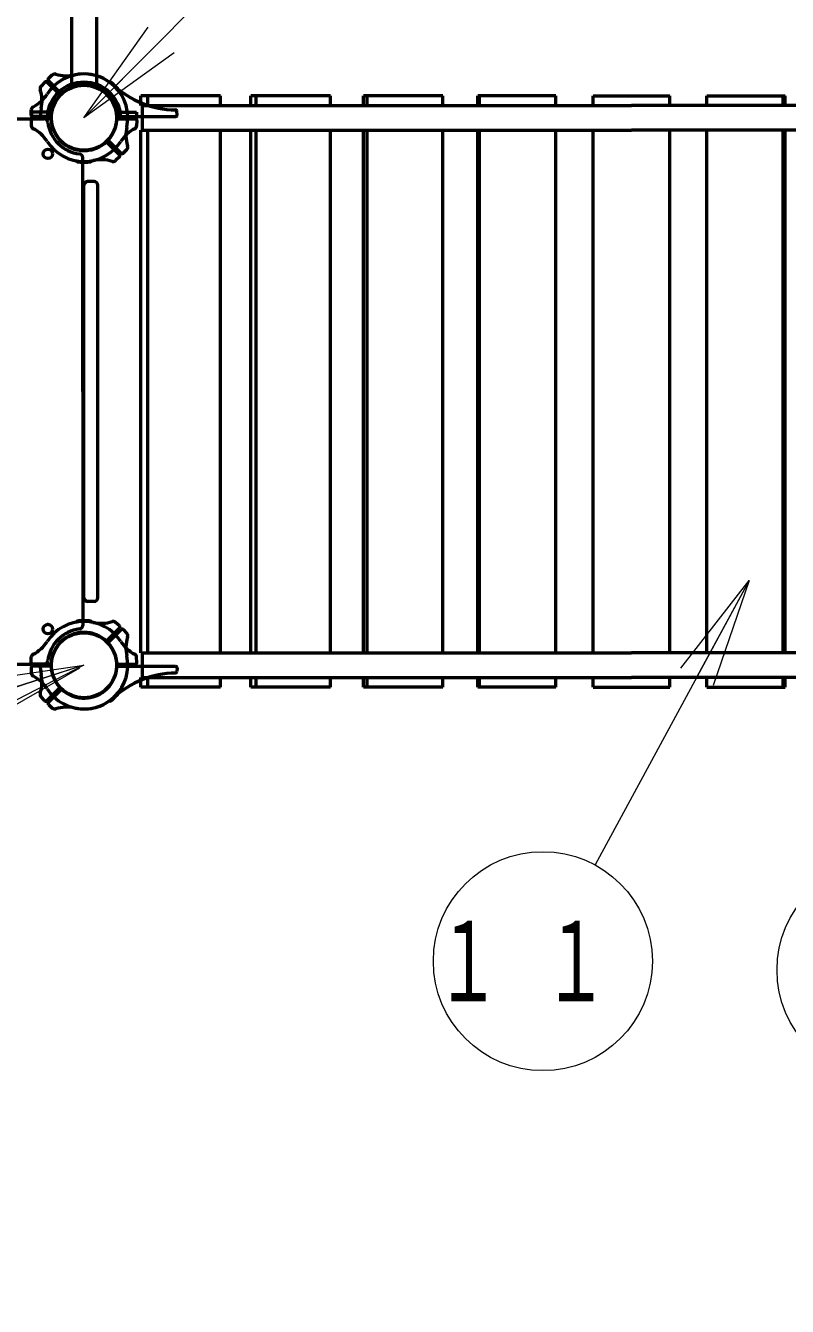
# Model space of a CAD drawing. Units: millimetres on the paper, scale 1:50. Extents: x -365 to 0, y -594 to 257.
# Drawn here: x -279.8 to -258.93, y 120.56 to 155.66 of the extents above; entities that cross this region are included whole.
import ezdxf

# ---------------------------------------------------------------- set-up
doc = ezdxf.new("R2010")
doc.units = ezdxf.units.MM
doc.linetypes.add('USER3', pattern=[8, 3, -1, 1, -1, 1, -1])
doc.layers.add('LY_1', color=140, linetype='Continuous', lineweight=50)
doc.styles.add('ＭＳ ゴシック', font='')
doc.styles.get('ＭＳ ゴシック').set_extended_font_data('MS Gothic')

msp = doc.modelspace()

# ---------------------------------------------------------------- linework, layer by layer
at = {"layer": 'LY_1'}
for p, q in [((-278.545, 167.215), (-278.545, 154.047)), ((-277.865, 167.215), (-277.865, 154.047)), ((-279.28, 154.105), (-279.387, 153.99)), ((-278.889, 153.773), (-279.222, 154.106)), ((-278.847, 153.815), (-279.18, 154.148)), ((-279.179, 154.206), (-279.064, 154.313)), ((-277.51, 154.109), (-277.508, 154.111)), ((-277.227, 153.826), (-277.225, 153.829)), ((-276.648, 153.471), (-276.648, 153.731)), ((-274.466, 153.731), (-276.648, 153.731)), ((-276.459, 153.471), (-276.459, 153.731)), ((-274.466, 153.471), (-274.466, 153.731)), ((-273.63, 153.471), (-273.63, 153.731)), ((-271.448, 153.731), (-273.63, 153.731)), ((-273.487, 153.471), (-273.487, 153.731)), ((-271.448, 153.471), (-271.448, 153.731)), ((-270.545, 153.471), (-270.545, 153.731)), ((-268.377, 153.731), (-270.545, 153.731)), ((-270.45, 153.471), (-270.45, 153.731)), ((-268.377, 153.471), (-268.377, 153.731)), ((-267.414, 153.471), (-267.414, 153.731)), ((-265.273, 153.731), (-267.414, 153.731)), ((-267.366, 153.471), (-267.366, 153.731)), ((-265.273, 153.471), (-265.273, 153.731)), ((-264.255, 153.471), (-264.255, 153.731)), ((-264.255, 153.731), (-262.155, 153.731)), ((-262.155, 153.471), (-262.155, 153.731)), ((-261.138, 153.731), (-258.997, 153.731)), ((-261.138, 153.471), (-261.138, 153.731)), ((-259.045, 153.471), (-259.045, 153.731)), ((-258.997, 153.471), (-258.997, 153.731)), ((-276.598, 152.791), (-276.598, 153.471)), ((-276.598, 153.471), (-263.205, 153.471)), ((-249.812, 153.471), (-263.205, 153.471)), ((-285.705, 153.101), (-279.298, 153.101)), ((-279.654, 153.202), (-279.649, 153.348)), ((-279.654, 153.06), (-279.648, 152.902)), ((-279.654, 153.06), (-279.648, 152.902)), ((-279.645, 153.281), (-279.645, 153.161)), ((-279.203, 153.281), (-279.645, 153.281)), ((-279.135, 153.161), (-279.645, 153.161)), ((-279.143, 153.161), (-279.614, 153.161)), ((-279.143, 153.161), (-279.614, 153.161)), ((-279.143, 153.101), (-279.614, 153.101)), ((-279.143, 153.101), (-279.614, 153.101)), ((-277.276, 153.161), (-276.765, 153.161)), ((-277.268, 153.161), (-275.696, 153.161)), ((-277.268, 153.101), (-276.797, 153.101)), ((-277.268, 153.101), (-276.797, 153.101)), ((-277.207, 153.281), (-276.765, 153.281)), ((-276.765, 153.281), (-276.765, 153.161)), ((-276.757, 153.06), (-276.762, 152.914)), ((-276.757, 153.06), (-276.762, 152.902)), ((-275.656, 153.203), (-275.662, 153.308)), ((-276.648, 138.471), (-276.648, 152.791)), ((-276.598, 152.791), (-263.205, 152.791)), ((-276.459, 138.471), (-276.459, 152.791)), ((-274.466, 138.471), (-274.466, 152.791)), ((-273.63, 138.471), (-273.63, 152.791)), ((-273.487, 138.471), (-273.487, 152.791)), ((-271.448, 138.471), (-271.448, 152.791)), ((-270.545, 138.471), (-270.545, 152.791)), ((-270.45, 138.471), (-270.45, 152.791)), ((-268.377, 138.471), (-268.377, 152.791)), ((-267.414, 138.471), (-267.414, 152.791)), ((-267.366, 138.471), (-267.366, 152.791)), ((-265.273, 138.471), (-265.273, 152.791)), ((-264.255, 138.471), (-264.255, 152.791)), ((-249.812, 152.791), (-263.205, 152.791)), ((-262.155, 138.471), (-262.155, 152.791)), ((-261.138, 138.471), (-261.138, 152.791)), ((-259.045, 138.471), (-259.045, 152.791)), ((-258.997, 138.471), (-258.997, 152.791)), ((-277.564, 152.447), (-277.23, 152.114)), ((-277.521, 152.489), (-277.188, 152.156)), ((-278.235, 145.631), (-278.235, 152.039)), ((-277.231, 152.056), (-277.338, 151.957)), ((-277.13, 152.157), (-277.031, 152.264)), ((-278.405, 151.948), (-278.405, 151.945)), ((-278.005, 151.948), (-278.005, 151.945)), ((-278.205, 139.981), (-278.205, 151.281)), ((-277.925, 151.381), (-278.105, 151.381)), ((-277.825, 139.981), (-277.825, 151.281)), ((-278.235, 145.631), (-278.235, 139.223)), ((-277.925, 139.881), (-278.105, 139.881)), ((-278.405, 139.314), (-278.405, 139.317)), ((-278.005, 139.314), (-278.005, 139.317)), ((-277.564, 138.815), (-277.23, 139.148)), ((-277.521, 138.773), (-277.188, 139.106)), ((-277.231, 139.206), (-277.338, 139.305)), ((-277.13, 139.105), (-277.031, 138.998)), ((-279.654, 138.202), (-279.648, 138.36)), ((-276.757, 138.202), (-276.762, 138.348)), ((-276.598, 137.791), (-276.598, 138.471)), ((-276.598, 138.471), (-263.205, 138.471)), ((-249.812, 138.471), (-263.205, 138.471)), ((-285.705, 138.161), (-279.298, 138.161)), ((-279.654, 138.06), (-279.649, 137.914)), ((-279.143, 138.161), (-279.614, 138.161)), ((-279.143, 138.101), (-279.614, 138.101)), ((-277.268, 138.161), (-276.797, 138.161)), ((-277.268, 138.101), (-275.696, 138.101)), ((-275.656, 138.059), (-275.662, 137.954)), ((-276.648, 137.531), (-276.648, 137.791)), ((-276.598, 137.791), (-263.205, 137.791)), ((-276.459, 137.531), (-276.459, 137.791)), ((-274.466, 137.531), (-274.466, 137.791)), ((-273.63, 137.531), (-273.63, 137.791)), ((-273.487, 137.531), (-273.487, 137.791)), ((-271.448, 137.531), (-271.448, 137.791)), ((-270.545, 137.531), (-270.545, 137.791)), ((-270.45, 137.531), (-270.45, 137.791)), ((-268.377, 137.531), (-268.377, 137.791)), ((-267.414, 137.531), (-267.414, 137.791)), ((-267.366, 137.531), (-267.366, 137.791)), ((-265.273, 137.531), (-265.273, 137.791)), ((-264.255, 137.531), (-264.255, 137.791)), ((-249.812, 137.791), (-263.205, 137.791)), ((-262.155, 137.531), (-262.155, 137.791)), ((-261.138, 137.531), (-261.138, 137.791)), ((-259.045, 137.531), (-259.045, 137.791)), ((-258.997, 137.531), (-258.997, 137.791)), ((-279.28, 137.157), (-279.387, 137.272)), ((-278.889, 137.489), (-279.222, 137.156)), ((-278.847, 137.447), (-279.18, 137.114)), ((-277.227, 137.436), (-277.225, 137.434)), ((-274.466, 137.531), (-276.648, 137.531)), ((-271.448, 137.531), (-273.63, 137.531)), ((-268.377, 137.531), (-270.545, 137.531)), ((-265.273, 137.531), (-267.414, 137.531)), ((-264.255, 137.531), (-262.155, 137.531)), ((-261.138, 137.531), (-258.997, 137.531)), ((-279.179, 137.056), (-279.064, 136.949)), ((-277.51, 137.153), (-277.508, 137.151))]:
    msp.add_line(p, q, dxfattribs=at)
at = {"layer": 'LY_1', "color": 7, "lineweight": 13}
for p, q in [((-278.205, 153.131), (-272.758, 158.616)), ((-278.205, 153.131), (-276.446, 155.612)), ((-278.205, 153.131), (-276.091, 155.26)), ((-275.736, 154.907), (-278.205, 153.131)), ((-259.981, 140.451), (-264.204, 132.66)), ((-261.85, 138.052), (-259.981, 140.451)), ((-259.981, 140.451), (-261.41, 137.813)), ((-259.981, 140.451), (-260.971, 137.575)), ((-278.205, 138.131), (-297.165, 132.048)), ((-281.215, 137.691), (-278.205, 138.131)), ((-278.205, 138.131), (-281.062, 137.215)), ((-278.205, 138.131), (-280.909, 136.738))]:
    msp.add_line(p, q, dxfattribs=at)
at = {"layer": 'LY_1', "color": 7, "linetype": 'USER3', "lineweight": 13}
msp.add_line((-308.634, 120.563), (-278.205, 138.131), dxfattribs=at)
at = {"layer": 'LY_1'}
for centre, radius in [((-278.205, 153.131), 0.891), ((-278.205, 153.131), 0.891), ((-279.195, 152.141), 0.13), ((-279.195, 139.121), 0.13), ((-278.205, 138.131), 0.891), ((-278.205, 138.131), 0.891)]:
    msp.add_circle(centre, radius, dxfattribs=at)
at = {"layer": 'LY_1', "color": 7, "lineweight": 13}
for centre in [(-265.633, 130.022), (-256.216, 129.781)]:
    msp.add_circle(centre, 3, dxfattribs=at)
at = {"layer": 'LY_1'}
for centre, radius, start, end in [((-279.251, 154.078), 0.04, 45, 137), ((-278.205, 153.09), 1.016, 4.0072, 175.9928), ((-278.205, 153.131), 1.2, 90, 147.2728), ((-279.152, 154.177), 0.04, 133, 225), ((-279.004, 154.232), 0.1, 72.4588, 133), ((-278.673, 155.281), 1, 252.4588, 282.2728), ((-278.205, 153.131), 1.2, 45, 102.2728), ((-278.205, 153.131), 1.2, 47.7828, 90), ((-277.494, 154.097), 0.02, 53.6269, 135), ((-278.205, 153.131), 1.22, 45, 53.6269), ((-280.056, 154.32), 1, 297.4588, 327.2728), ((-279.306, 153.93), 0.1, 137, 197.5412), ((-280.355, 153.599), 1, 347.7272, 17.5412), ((-278.205, 153.09), 0.932, 4.369, 175.631), ((-278.205, 153.131), 0.9, 139.2707, 225), ((-278.205, 153.131), 0.9, 90, 175.7293), ((-278.918, 153.744), 0.04, 319.2707, 45), ((-278.819, 153.843), 0.04, 225, 310.7293), ((-278.205, 153.131), 0.9, 45, 130.7293), ((-278.205, 153.131), 0.9, 4.2707, 90), ((-278.205, 153.131), 0.9, 319.2707, 45), ((-275.652, 155.945), 2.6, 227.7828, 268.9158), ((-278.205, 153.131), 1.2, 347.7272, 45), ((-278.205, 153.131), 1.22, 36.3731, 45), ((-277.239, 153.843), 0.02, 315, 36.3731), ((-279.549, 153.344), 0.1, 117.4588, 178), ((-279.549, 153.344), 0.1, 117.4588, 178), ((-278.205, 153.131), 1.2, 167.7272, 181.4325), ((-279.614, 153.201), 0.04, 178, 270), ((-279.614, 153.061), 0.04, 90, 182), ((-279.614, 153.061), 0.04, 90, 182), ((-279.298, 153.001), 0.1, 6.7872, 90), ((-278.205, 153.131), 1, 186.7872, 263.2128), ((-279.143, 153.201), 0.04, 270, 355.7293), ((-279.143, 153.061), 0.04, 4.2707, 90), ((-279.143, 153.061), 0.04, 4.2707, 90), ((-278.205, 153.131), 0.9, 184.2707, 270), ((-278.205, 153.131), 0.9, 184.2707, 270), ((-278.205, 153.131), 0.9, 270, 355.7293), ((-278.205, 153.131), 0.9, 270, 355.7293), ((-277.268, 153.201), 0.04, 184.2707, 270), ((-277.268, 153.061), 0.04, 90, 175.7293), ((-277.268, 153.061), 0.04, 90, 175.7293), ((-276.797, 153.061), 0.04, 358, 90), ((-276.797, 153.061), 0.04, 358, 90), ((-275.702, 153.306), 0.04, 3, 88.9159), ((-275.696, 153.201), 0.04, 270, 3), ((-279.549, 152.918), 0.1, 182, 242.5412), ((-279.549, 152.918), 0.1, 182, 242.5412), ((-280.056, 151.942), 1, 32.7272, 62.5412), ((-280.056, 151.942), 1, 32.7272, 62.5412), ((-276.354, 151.942), 1, 117.4588, 147.2728), ((-276.354, 151.942), 1, 117.4588, 147.2728), ((-276.056, 152.663), 1, 167.7272, 197.5412), ((-276.862, 152.918), 0.1, 297.4588, 358), ((-276.862, 152.918), 0.1, 297.4588, 358), ((-278.205, 153.131), 1.2, 212.7272, 270), ((-278.205, 153.131), 1.2, 212.7272, 270), ((-278.205, 153.131), 0.9, 225, 310.7293), ((-278.205, 153.131), 1.2, 270, 327.2728), ((-278.205, 153.131), 1.2, 270, 327.2728), ((-277.592, 152.419), 0.04, 45, 130.7293), ((-277.493, 152.518), 0.04, 139.2707, 225), ((-277.104, 152.332), 0.1, 317, 17.5412), ((-278.335, 152.039), 0.1, 0, 83.2128), ((-278.205, 153.131), 1.2, 268.5675, 282.2728), ((-277.738, 150.981), 1, 72.4588, 102.2728), ((-277.406, 152.03), 0.1, 252.4588, 313), ((-277.259, 152.086), 0.04, 313, 45), ((-277.16, 152.185), 0.04, 225, 317), ((-278.385, 151.945), 0.02, 180, 261.3731), ((-278.205, 153.131), 1.22, 261.3731, 270), ((-278.205, 153.131), 1.22, 270, 278.6269), ((-278.025, 151.945), 0.02, 278.6269, 0), ((-278.105, 151.281), 0.1, 90, 180), ((-277.925, 151.281), 0.1, 0, 90), ((-278.105, 139.981), 0.1, 180, 270), ((-277.925, 139.981), 0.1, 270, 0), ((-278.205, 138.131), 1.2, 90, 147.2728), ((-278.385, 139.317), 0.02, 98.6269, 180), ((-278.205, 138.131), 1.22, 90, 98.6269), ((-278.205, 138.131), 1.2, 77.7272, 91.4325), ((-278.205, 138.131), 1.22, 81.3731, 90), ((-278.205, 138.131), 1.2, 32.7272, 90), ((-278.025, 139.317), 0.02, 0, 81.3731), ((-277.738, 140.281), 1, 257.7272, 287.5412), ((-277.406, 139.232), 0.1, 47, 107.5412), ((-278.205, 138.131), 1, 96.7872, 173.2128), ((-278.205, 138.131), 0.9, 90, 175.7293), ((-278.205, 138.131), 0.9, 49.2707, 135), ((-278.335, 139.223), 0.1, 276.7872, 0), ((-278.205, 138.131), 0.9, 4.2707, 90), ((-277.259, 139.177), 0.04, 315, 47), ((-277.16, 139.078), 0.04, 43, 135), ((-277.104, 138.93), 0.1, 342.4588, 43), ((-280.056, 139.32), 1, 297.4588, 327.2728), ((-278.205, 138.131), 0.9, 135, 220.7293), ((-277.592, 138.843), 0.04, 229.2707, 315), ((-278.205, 138.131), 0.9, 315, 40.7293), ((-277.493, 138.744), 0.04, 135, 220.7293), ((-276.354, 139.32), 1, 212.7272, 242.5412), ((-276.056, 138.599), 1, 162.4588, 192.2728), ((-279.549, 138.344), 0.1, 117.4588, 178), ((-278.205, 138.131), 1.2, 315, 12.2728), ((-276.862, 138.344), 0.1, 2, 62.5412), ((-279.614, 138.201), 0.04, 178, 270), ((-279.614, 138.061), 0.04, 90, 182), ((-279.549, 137.918), 0.1, 182, 242.5412), ((-279.549, 137.918), 0.1, 182, 242.5412), ((-278.205, 138.131), 1.2, 178.5675, 192.2728), ((-279.298, 138.261), 0.1, 270, 353.2128), ((-279.143, 138.201), 0.04, 270, 355.7293), ((-279.143, 138.061), 0.04, 4.2707, 90), ((-278.205, 138.131), 0.9, 184.2707, 270), ((-278.205, 138.131), 0.9, 270, 355.7293), ((-275.652, 135.317), 2.6, 91.0841, 132.2172), ((-277.268, 138.201), 0.04, 184.2707, 270), ((-277.268, 138.061), 0.04, 90, 175.7293), ((-276.797, 138.201), 0.04, 270, 2), ((-275.702, 137.956), 0.04, 271.0842, 357), ((-275.696, 138.061), 0.04, 357, 90), ((-280.056, 136.942), 1, 32.7272, 62.5412), ((-280.355, 137.663), 1, 342.4588, 12.2728), ((-279.306, 137.332), 0.1, 162.4588, 223), ((-278.205, 138.131), 1.2, 212.7272, 270), ((-278.918, 137.518), 0.04, 315, 40.7293), ((-278.819, 137.419), 0.04, 49.2707, 135), ((-278.205, 138.131), 0.9, 229.2707, 315), ((-278.205, 138.131), 1.2, 257.7272, 315), ((-278.205, 138.131), 1.2, 270, 312.2172), ((-278.205, 138.131), 1.22, 306.3731, 315), ((-278.205, 138.131), 1.22, 315, 323.6269), ((-277.239, 137.419), 0.02, 323.6269, 45), ((-279.251, 137.185), 0.04, 223, 315), ((-279.152, 137.086), 0.04, 135, 227), ((-279.004, 137.03), 0.1, 227, 287.5412), ((-278.673, 135.981), 1, 77.7272, 107.5412), ((-277.494, 137.165), 0.02, 225, 306.3731)]:
    msp.add_arc(centre, radius, start, end, dxfattribs=at)

# ---------------------------------------------------------------- texts
at = {"layer": 'LY_1', "color": 7, "insert": (-265.633, 130.022), "char_height": 2.199, "attachment_point": 5, "style": 'ＭＳ ゴシック'}
msp.add_mtext('\\T1.64;\\W0.6;１１', dxfattribs=at)

doc.saveas('drawing.dxf')
